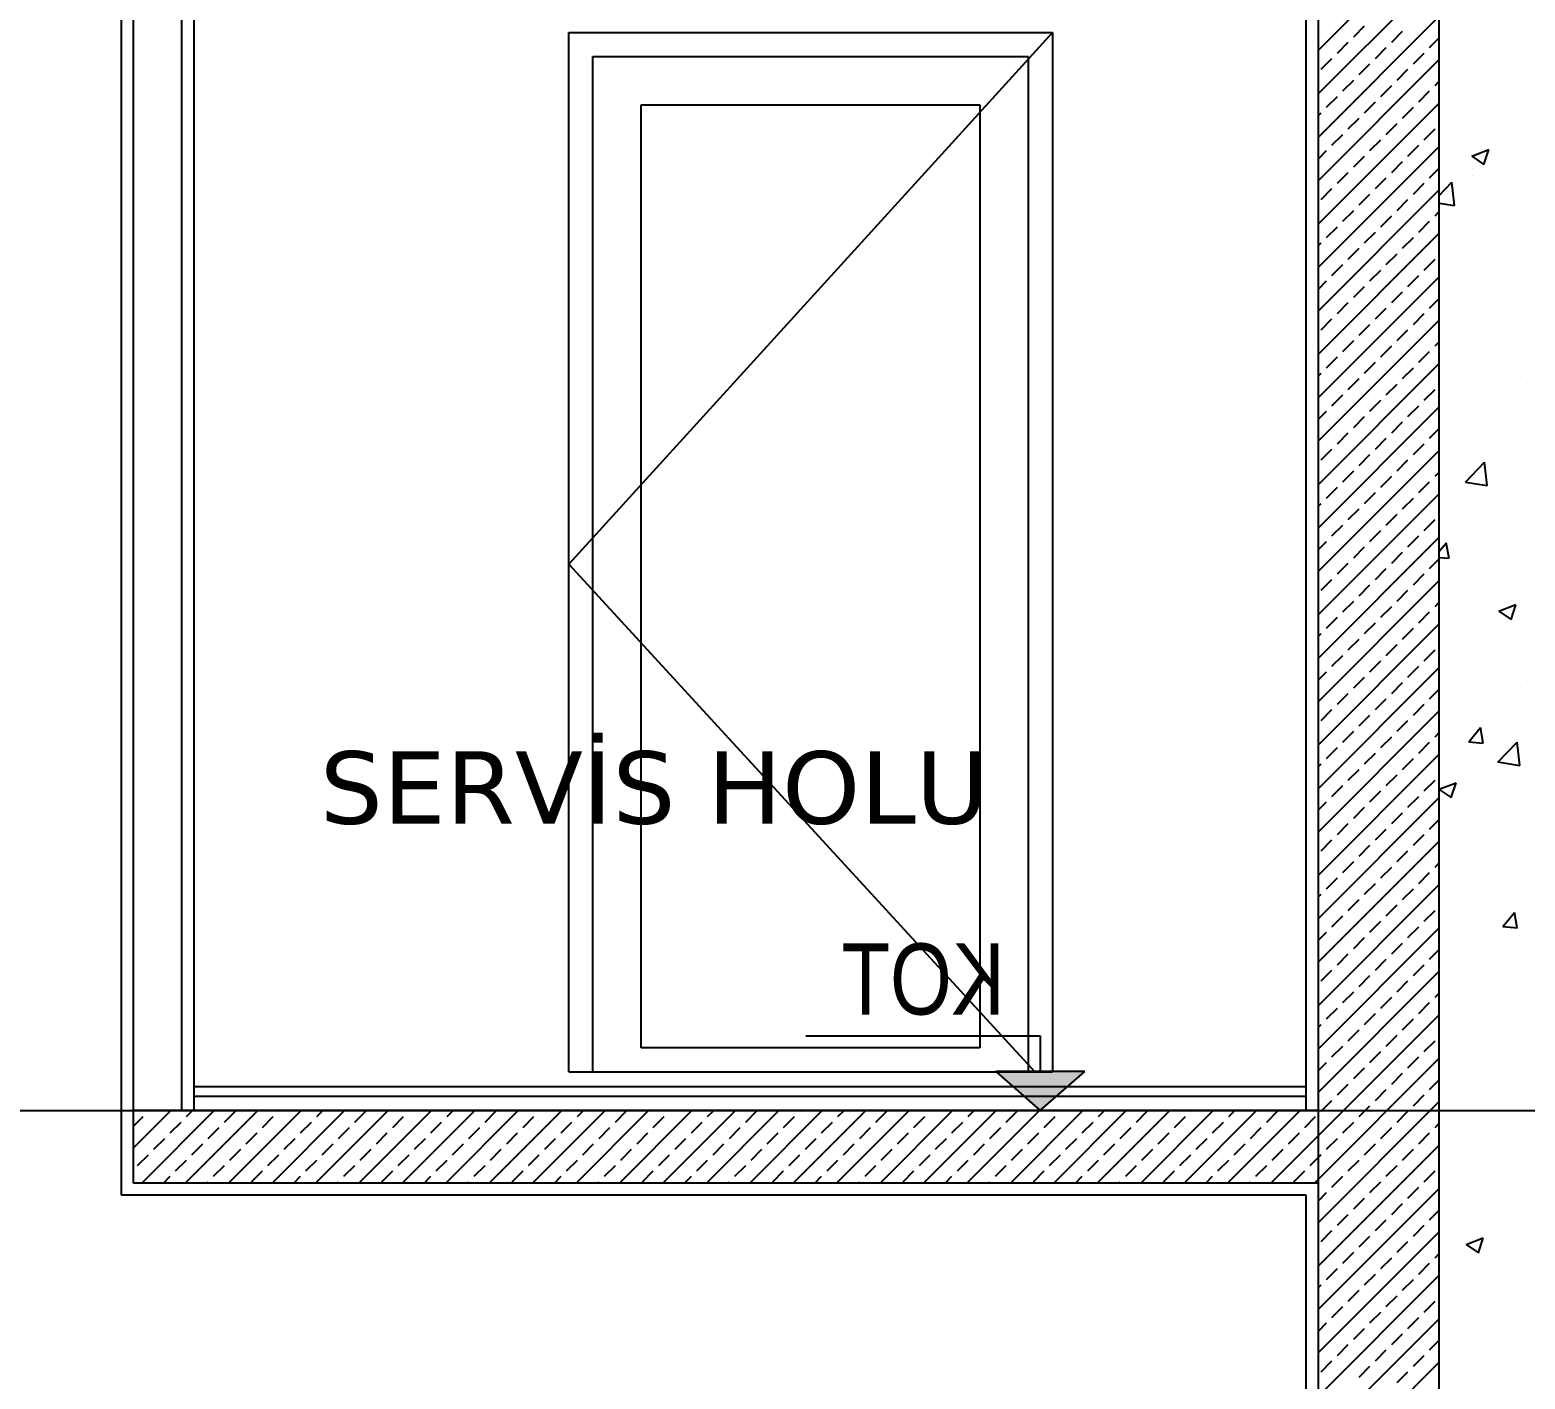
# Model space of a CAD drawing. Header units: millimetres. Extents: x 43168.9 to 43194.6, y -25545.1 to -25543.4.
# Drawn here: x 43184.9421 to 43185.0658, y -25544.6088 to -25544.4971 of the extents above; entities that cross this region are included whole.
import ezdxf
from ezdxf.enums import TextEntityAlignment as Align

# ---------------------------------------------------------------- set-up
doc = ezdxf.new("R2010")
doc.units = ezdxf.units.MM
doc.header["$LTSCALE"] = 200
doc.linetypes.add('kesit_$0$HIDDEN2', pattern=[0.1875, 0.125, -0.0625])
for name, color, linetype in [('dograma_sgh', 43, 'Continuous'), ('duv_sgh', 4, 'Continuous'), ('kaplama-gnl_sgh', 30, 'Continuous'), ('kesit_$0$izd-alt_sgh', 8, 'kesit_$0$HIDDEN2'), ('kolon-b.a_sgh', 6, 'Continuous'), ('siva_sgh', 145, 'Continuous'), ('tarama-betonarme_sgh', 223, 'Continuous'), ('tarama-zemin_sgh', 197, 'Continuous'), ('yazi-mahal_sgh', 12, 'Continuous')]:
    doc.layers.add(name, color=color, linetype=linetype)
doc.styles.add('kesit_$0$text2', font='arial.ttf')
doc.styles.add('text1', font='VERDANA.TTF')

msp = doc.modelspace()

# ---------------------------------------------------------------- hatches: boundary and pattern name
msp.add_hatch(color=256).paths.add_polyline_path([(43185.02202, -25544.58332), (43185.02937, -25544.58332), (43185.02569, -25544.58656)])

# ---------------------------------------------------------------- linework, layer by layer
at = {"color": 0, "linetype": 'ByBlock'}
for p, q in [((43185.00629, -25544.58038), (43185.02569, -25544.58038)), ((43185.02569, -25544.58038), (43185.02569, -25544.58332))]:
    msp.add_line(p, q, dxfattribs=at)
for p, q in [((43185.02937, -25544.58332), (43185.02202, -25544.58332)), ((43185.02202, -25544.58332), (43185.02569, -25544.58656)), ((43185.02569, -25544.58656), (43185.02937, -25544.58332))]:
    msp.add_line(p, q)
at = {"layer": 'dograma_sgh', "color": 145}
for p, q in [((43185.02669, -25544.49736), (43184.98669, -25544.54136)), ((43184.98669, -25544.54136), (43185.02524, -25544.58336))]:
    msp.add_line(p, q, dxfattribs=at)
at = {"layer": 'dograma_sgh'}
for p, q in [((43184.98669, -25544.58336), (43184.98669, -25544.49736)), ((43184.98669, -25544.49736), (43185.02669, -25544.49736)), ((43185.02669, -25544.49736), (43185.02669, -25544.58336)), ((43184.98869, -25544.58336), (43184.98869, -25544.49936)), ((43184.98869, -25544.49936), (43185.02469, -25544.49936)), ((43185.02469, -25544.49936), (43185.02469, -25544.58336)), ((43184.99269, -25544.58136), (43184.99269, -25544.50336)), ((43184.99269, -25544.50336), (43185.02069, -25544.50336)), ((43185.02069, -25544.50336), (43185.02069, -25544.58136)), ((43185.02069, -25544.58136), (43184.99269, -25544.58136)), ((43184.98669, -25544.58336), (43185.02669, -25544.58336))]:
    msp.add_line(p, q, dxfattribs=at)
at = {"layer": 'duv_sgh'}
for p, q in [((43184.95069, -25544.58656), (43184.95069, -25544.43936)), ((43184.95469, -25544.58656), (43184.95469, -25544.43936))]:
    msp.add_line(p, q, dxfattribs=at)
at = {"layer": 'kaplama-gnl_sgh'}
for p, q in [((43184.95569, -25544.58456), (43185.04769, -25544.58456)), ((43184.95569, -25544.58456), (43185.04769, -25544.58456)), ((43184.95569, -25544.58536), (43185.04769, -25544.58536)), ((43184.95569, -25544.58536), (43185.04769, -25544.58536))]:
    msp.add_line(p, q, dxfattribs=at)
at = {"layer": 'kesit_$0$izd-alt_sgh'}
msp.add_line((43183.07862, -25544.58656), (43185.19931, -25544.58656), dxfattribs=at)
at = {"layer": 'kolon-b.a_sgh'}
for p, q in [((43185.05869, -25544.78256), (43185.05869, -25544.42656)), ((43185.04869, -25544.74656), (43185.04869, -25544.43936)), ((43185.04869, -25544.58656), (43184.95069, -25544.58656)), ((43184.95069, -25544.59256), (43184.95069, -25544.58656)), ((43185.04869, -25544.59256), (43184.95069, -25544.59256))]:
    msp.add_line(p, q, dxfattribs=at)
at = {"layer": 'siva_sgh'}
for p, q in [((43184.94969, -25544.59356), (43184.94969, -25544.44036)), ((43184.95569, -25544.44036), (43184.95569, -25544.58656)), ((43185.04769, -25544.58656), (43185.04769, -25544.44036)), ((43185.04769, -25544.59356), (43184.94969, -25544.59356)), ((43185.04769, -25544.74656), (43185.04769, -25544.59356))]:
    msp.add_line(p, q, dxfattribs=at)
at = {"layer": 'tarama-betonarme_sgh'}
for p, q in [((43185.04869, -25544.49883), (43185.05869, -25544.48883)), ((43185.04869, -25544.50242), (43185.05869, -25544.49242)), ((43185.04869, -25544.50601), (43185.05869, -25544.49601)), ((43185.05161, -25544.49771), (43185.0525, -25544.49681)), ((43185.05475, -25544.49816), (43185.05565, -25544.49726)), ((43185.05789, -25544.49861), (43185.05869, -25544.49781)), ((43185.05026, -25544.49906), (43185.05116, -25544.49816)), ((43185.0534, -25544.49951), (43185.0543, -25544.49861)), ((43185.05655, -25544.49996), (43185.05744, -25544.49906)), ((43185.04869, -25544.50961), (43185.05869, -25544.49961)), ((43185.04891, -25544.5004), (43185.04981, -25544.49951)), ((43185.05206, -25544.50085), (43185.05295, -25544.49996)), ((43185.0552, -25544.5013), (43185.0561, -25544.5004)), ((43185.05071, -25544.5022), (43185.05161, -25544.5013)), ((43185.05834, -25544.50175), (43185.05869, -25544.5014)), ((43185.04936, -25544.50355), (43185.05026, -25544.50265)), ((43185.05385, -25544.50265), (43185.05475, -25544.50175)), ((43185.05699, -25544.5031), (43185.05789, -25544.5022)), ((43185.04869, -25544.5132), (43185.05869, -25544.5032)), ((43185.04869, -25544.50422), (43185.04891, -25544.504)), ((43185.0525, -25544.504), (43185.0534, -25544.5031)), ((43185.05565, -25544.50445), (43185.05655, -25544.50355)), ((43185.05116, -25544.50534), (43185.05206, -25544.50445)), ((43185.0543, -25544.50579), (43185.0552, -25544.50489)), ((43185.05744, -25544.50624), (43185.05834, -25544.50534)), ((43185.04981, -25544.50669), (43185.05071, -25544.50579)), ((43185.05295, -25544.50714), (43185.05385, -25544.50624)), ((43185.04869, -25544.51679), (43185.05869, -25544.50679)), ((43185.04869, -25544.50781), (43185.04936, -25544.50714)), ((43185.05161, -25544.50849), (43185.0525, -25544.50759)), ((43185.0561, -25544.50759), (43185.05699, -25544.50669)), ((43185.05026, -25544.50983), (43185.05116, -25544.50894)), ((43185.05475, -25544.50894), (43185.05565, -25544.50804)), ((43185.05789, -25544.50938), (43185.05869, -25544.50859)), ((43185.04891, -25544.51118), (43185.04981, -25544.51028)), ((43185.0534, -25544.51028), (43185.0543, -25544.50938)), ((43185.05655, -25544.51073), (43185.05744, -25544.50983)), ((43185.04869, -25544.52038), (43185.05869, -25544.51038)), ((43185.05206, -25544.51163), (43185.05295, -25544.51073)), ((43185.0552, -25544.51208), (43185.0561, -25544.51118)), ((43185.05071, -25544.51298), (43185.05161, -25544.51208)), ((43185.05385, -25544.51343), (43185.05475, -25544.51253)), ((43185.05834, -25544.51253), (43185.05869, -25544.51218)), ((43185.04869, -25544.52398), (43185.05869, -25544.51398)), ((43185.04936, -25544.51432), (43185.05026, -25544.51343)), ((43185.0525, -25544.51477), (43185.0534, -25544.51388)), ((43185.05699, -25544.51388), (43185.05789, -25544.51298)), ((43185.04869, -25544.515), (43185.04891, -25544.51477)), ((43185.05116, -25544.51612), (43185.05206, -25544.51522)), ((43185.05565, -25544.51522), (43185.05655, -25544.51432)), ((43185.0543, -25544.51657), (43185.0552, -25544.51567)), ((43185.05744, -25544.51702), (43185.05834, -25544.51612)), ((43185.04869, -25544.52757), (43185.05869, -25544.51757)), ((43185.04981, -25544.51747), (43185.05071, -25544.51657)), ((43185.05295, -25544.51792), (43185.05385, -25544.51702)), ((43185.0561, -25544.51837), (43185.05699, -25544.51747)), ((43185.04869, -25544.51859), (43185.04936, -25544.51792)), ((43185.05161, -25544.51926), (43185.0525, -25544.51837)), ((43185.05475, -25544.51971), (43185.05565, -25544.51881)), ((43185.05026, -25544.52061), (43185.05116, -25544.51971)), ((43185.0534, -25544.52106), (43185.0543, -25544.52016)), ((43185.05789, -25544.52016), (43185.05869, -25544.51936)), ((43185.04869, -25544.53116), (43185.05869, -25544.52116)), ((43185.04891, -25544.52196), (43185.04981, -25544.52106)), ((43185.05655, -25544.52151), (43185.05744, -25544.52061)), ((43185.05206, -25544.52241), (43185.05295, -25544.52151)), ((43185.0552, -25544.52286), (43185.0561, -25544.52196)), ((43185.05071, -25544.52375), (43185.05161, -25544.52286)), ((43185.05385, -25544.5242), (43185.05475, -25544.5233)), ((43185.05699, -25544.52465), (43185.05789, -25544.52375)), ((43185.05834, -25544.5233), (43185.05869, -25544.52296)), ((43185.04869, -25544.53475), (43185.05869, -25544.52475)), ((43185.04936, -25544.5251), (43185.05026, -25544.5242)), ((43185.0525, -25544.52555), (43185.0534, -25544.52465)), ((43185.05565, -25544.526), (43185.05655, -25544.5251)), ((43185.04869, -25544.52577), (43185.04891, -25544.52555)), ((43185.05116, -25544.5269), (43185.05206, -25544.526)), ((43185.04981, -25544.52824), (43185.05071, -25544.52735)), ((43185.0543, -25544.52735), (43185.0552, -25544.52645)), ((43185.05744, -25544.52779), (43185.05834, -25544.5269)), ((43185.04869, -25544.53834), (43185.05869, -25544.52834)), ((43185.04869, -25544.52936), (43185.04936, -25544.52869)), ((43185.05295, -25544.52869), (43185.05385, -25544.52779)), ((43185.0561, -25544.52914), (43185.05699, -25544.52824)), ((43185.05161, -25544.53004), (43185.0525, -25544.52914)), ((43185.05475, -25544.53049), (43185.05565, -25544.52959)), ((43185.05026, -25544.53139), (43185.05116, -25544.53049)), ((43185.0534, -25544.53184), (43185.0543, -25544.53094)), ((43185.05789, -25544.53094), (43185.05869, -25544.53014)), ((43185.04869, -25544.54194), (43185.05869, -25544.53194)), ((43185.04891, -25544.53273), (43185.04981, -25544.53184)), ((43185.05206, -25544.53318), (43185.05295, -25544.53228)), ((43185.05655, -25544.53228), (43185.05744, -25544.53139)), ((43185.05071, -25544.53453), (43185.05161, -25544.53363)), ((43185.0552, -25544.53363), (43185.0561, -25544.53273)), ((43185.05834, -25544.53408), (43185.05869, -25544.53373)), ((43185.04936, -25544.53588), (43185.05026, -25544.53498)), ((43185.05385, -25544.53498), (43185.05475, -25544.53408)), ((43185.05699, -25544.53543), (43185.05789, -25544.53453)), ((43185.04869, -25544.54553), (43185.05869, -25544.53553)), ((43185.0525, -25544.53633), (43185.0534, -25544.53543)), ((43185.05565, -25544.53677), (43185.05655, -25544.53588)), ((43185.04869, -25544.53655), (43185.04891, -25544.53633)), ((43185.05116, -25544.53767), (43185.05206, -25544.53677)), ((43185.0543, -25544.53812), (43185.0552, -25544.53722)), ((43185.04981, -25544.53902), (43185.05071, -25544.53812)), ((43185.05295, -25544.53947), (43185.05385, -25544.53857)), ((43185.05744, -25544.53857), (43185.05834, -25544.53767)), ((43185.04869, -25544.54912), (43185.05869, -25544.53912)), ((43185.04869, -25544.54014), (43185.04936, -25544.53947)), ((43185.05161, -25544.54082), (43185.0525, -25544.53992)), ((43185.0561, -25544.53992), (43185.05699, -25544.53902)), ((43185.05475, -25544.54126), (43185.05565, -25544.54037)), ((43185.05789, -25544.54171), (43185.05869, -25544.54092)), ((43185.05026, -25544.54216), (43185.05116, -25544.54126)), ((43185.0534, -25544.54261), (43185.0543, -25544.54171)), ((43185.05655, -25544.54306), (43185.05744, -25544.54216)), ((43185.04869, -25544.55271), (43185.05869, -25544.54271)), ((43185.04891, -25544.54351), (43185.04981, -25544.54261)), ((43185.05206, -25544.54396), (43185.05295, -25544.54306)), ((43185.0552, -25544.54441), (43185.0561, -25544.54351)), ((43185.05071, -25544.54531), (43185.05161, -25544.54441)), ((43185.05385, -25544.54575), (43185.05475, -25544.54486)), ((43185.05834, -25544.54486), (43185.05869, -25544.54451)), ((43185.04936, -25544.54665), (43185.05026, -25544.54575)), ((43185.05699, -25544.5462), (43185.05789, -25544.54531)), ((43185.04869, -25544.5563), (43185.05869, -25544.5463)), ((43185.04869, -25544.54732), (43185.04891, -25544.5471)), ((43185.0525, -25544.5471), (43185.0534, -25544.5462)), ((43185.05565, -25544.54755), (43185.05655, -25544.54665)), ((43185.05116, -25544.54845), (43185.05206, -25544.54755)), ((43185.0543, -25544.5489), (43185.0552, -25544.548)), ((43185.05744, -25544.54935), (43185.05834, -25544.54845)), ((43185.04869, -25544.5599), (43185.05869, -25544.5499)), ((43185.04981, -25544.5498), (43185.05071, -25544.5489)), ((43185.05295, -25544.55025), (43185.05385, -25544.54935)), ((43185.0561, -25544.55069), (43185.05699, -25544.5498)), ((43185.04869, -25544.55092), (43185.04936, -25544.55025)), ((43185.05161, -25544.55159), (43185.0525, -25544.55069)), ((43185.05026, -25544.55294), (43185.05116, -25544.55204)), ((43185.05475, -25544.55204), (43185.05565, -25544.55114)), ((43185.05789, -25544.55249), (43185.05869, -25544.55169)), ((43185.04869, -25544.56349), (43185.05869, -25544.55349)), ((43185.04891, -25544.55429), (43185.04981, -25544.55339)), ((43185.0534, -25544.55339), (43185.0543, -25544.55249)), ((43185.05655, -25544.55384), (43185.05744, -25544.55294)), ((43185.05206, -25544.55474), (43185.05295, -25544.55384)), ((43185.0552, -25544.55518), (43185.0561, -25544.55429)), ((43185.05071, -25544.55608), (43185.05161, -25544.55518)), ((43185.05385, -25544.55653), (43185.05475, -25544.55563)), ((43185.05699, -25544.55698), (43185.05789, -25544.55608)), ((43185.05834, -25544.55563), (43185.05869, -25544.55528)), ((43185.04869, -25544.56708), (43185.05869, -25544.55708)), ((43185.04936, -25544.55743), (43185.05026, -25544.55653)), ((43185.0525, -25544.55788), (43185.0534, -25544.55698)), ((43185.04869, -25544.5581), (43185.04891, -25544.55788)), ((43185.05116, -25544.55923), (43185.05206, -25544.55833)), ((43185.05565, -25544.55833), (43185.05655, -25544.55743)), ((43185.04981, -25544.56057), (43185.05071, -25544.55967)), ((43185.0543, -25544.55967), (43185.0552, -25544.55878)), ((43185.05744, -25544.56012), (43185.05834, -25544.55923)), ((43185.04869, -25544.57067), (43185.05869, -25544.56067)), ((43185.04869, -25544.56169), (43185.04936, -25544.56102)), ((43185.05295, -25544.56102), (43185.05385, -25544.56012)), ((43185.0561, -25544.56147), (43185.05699, -25544.56057)), ((43185.05161, -25544.56237), (43185.0525, -25544.56147)), ((43185.05475, -25544.56282), (43185.05565, -25544.56192)), ((43185.05026, -25544.56372), (43185.05116, -25544.56282)), ((43185.0534, -25544.56416), (43185.0543, -25544.56327)), ((43185.05789, -25544.56327), (43185.05869, -25544.56247)), ((43185.04869, -25544.57426), (43185.05869, -25544.56426)), ((43185.04891, -25544.56506), (43185.04981, -25544.56416)), ((43185.05206, -25544.56551), (43185.05295, -25544.56461)), ((43185.05655, -25544.56461), (43185.05744, -25544.56372)), ((43185.05071, -25544.56686), (43185.05161, -25544.56596)), ((43185.0552, -25544.56596), (43185.0561, -25544.56506)), ((43185.05385, -25544.56731), (43185.05475, -25544.56641)), ((43185.05699, -25544.56776), (43185.05789, -25544.56686)), ((43185.05834, -25544.56641), (43185.05869, -25544.56606)), ((43185.04869, -25544.57786), (43185.05869, -25544.56786)), ((43185.04936, -25544.56821), (43185.05026, -25544.56731)), ((43185.0525, -25544.56865), (43185.0534, -25544.56776)), ((43185.05565, -25544.5691), (43185.05655, -25544.56821)), ((43185.04869, -25544.56888), (43185.04891, -25544.56865)), ((43185.05116, -25544.57), (43185.05206, -25544.5691)), ((43185.0543, -25544.57045), (43185.0552, -25544.56955)), ((43185.04981, -25544.57135), (43185.05071, -25544.57045)), ((43185.05295, -25544.5718), (43185.05385, -25544.5709)), ((43185.05744, -25544.5709), (43185.05834, -25544.57)), ((43185.04869, -25544.58145), (43185.05869, -25544.57145)), ((43185.04869, -25544.57247), (43185.04936, -25544.5718)), ((43185.0561, -25544.57225), (43185.05699, -25544.57135)), ((43185.05161, -25544.57314), (43185.0525, -25544.57225)), ((43185.05475, -25544.57359), (43185.05565, -25544.5727)), ((43185.05789, -25544.57404), (43185.05869, -25544.57324)), ((43185.05026, -25544.57449), (43185.05116, -25544.57359)), ((43185.0534, -25544.57494), (43185.0543, -25544.57404)), ((43185.05655, -25544.57539), (43185.05744, -25544.57449)), ((43185.04869, -25544.58504), (43185.05869, -25544.57504)), ((43185.04891, -25544.57584), (43185.04981, -25544.57494)), ((43185.05206, -25544.57629), (43185.05295, -25544.57539)), ((43185.0552, -25544.57674), (43185.0561, -25544.57584)), ((43185.05071, -25544.57763), (43185.05161, -25544.57674)), ((43185.05834, -25544.57719), (43185.05869, -25544.57684)), ((43185.04936, -25544.57898), (43185.05026, -25544.57808)), ((43185.05385, -25544.57808), (43185.05475, -25544.57719)), ((43185.05699, -25544.57853), (43185.05789, -25544.57763)), ((43185.04869, -25544.58863), (43185.05869, -25544.57863)), ((43185.04869, -25544.57965), (43185.04891, -25544.57943)), ((43185.0525, -25544.57943), (43185.0534, -25544.57853)), ((43185.05565, -25544.57988), (43185.05655, -25544.57898)), ((43185.05116, -25544.58078), (43185.05206, -25544.57988)), ((43185.0543, -25544.58123), (43185.0552, -25544.58033)), ((43185.05744, -25544.58168), (43185.05834, -25544.58078)), ((43185.04981, -25544.58212), (43185.05071, -25544.58123)), ((43185.05295, -25544.58257), (43185.05385, -25544.58168)), ((43185.04869, -25544.59223), (43185.05869, -25544.58223)), ((43185.04869, -25544.58324), (43185.04936, -25544.58257)), ((43185.05161, -25544.58392), (43185.0525, -25544.58302)), ((43185.0561, -25544.58302), (43185.05699, -25544.58212)), ((43185.05026, -25544.58527), (43185.05116, -25544.58437)), ((43185.05475, -25544.58437), (43185.05565, -25544.58347)), ((43185.05789, -25544.58482), (43185.05869, -25544.58402)), ((43185.04891, -25544.58662), (43185.04981, -25544.58572)), ((43185.0534, -25544.58572), (43185.0543, -25544.58482)), ((43185.05655, -25544.58617), (43185.05744, -25544.58527)), ((43184.95069, -25544.58965), (43184.95378, -25544.58656)), ((43184.95137, -25544.59256), (43184.95737, -25544.58656)), ((43184.95193, -25544.58662), (43184.95198, -25544.58656)), ((43184.95496, -25544.59256), (43184.96096, -25544.58656)), ((43184.95507, -25544.58706), (43184.95557, -25544.58656)), ((43184.95821, -25544.58751), (43184.95911, -25544.58662)), ((43184.95855, -25544.59256), (43184.96455, -25544.58656)), ((43184.96215, -25544.59256), (43184.96815, -25544.58656)), ((43184.9627, -25544.58662), (43184.96276, -25544.58656)), ((43184.96574, -25544.59256), (43184.97174, -25544.58656)), ((43184.96585, -25544.58706), (43184.96635, -25544.58656)), ((43184.96899, -25544.58751), (43184.96989, -25544.58662)), ((43184.96933, -25544.59256), (43184.97533, -25544.58656)), ((43184.97292, -25544.59256), (43184.97892, -25544.58656)), ((43184.97348, -25544.58662), (43184.97353, -25544.58656)), ((43184.97651, -25544.59256), (43184.98251, -25544.58656)), ((43184.97662, -25544.58706), (43184.97713, -25544.58656)), ((43184.97976, -25544.58751), (43184.98066, -25544.58662)), ((43184.98011, -25544.59256), (43184.98611, -25544.58656)), ((43184.9837, -25544.59256), (43184.9897, -25544.58656)), ((43184.98425, -25544.58662), (43184.98431, -25544.58656)), ((43184.98729, -25544.59256), (43184.99329, -25544.58656)), ((43184.9874, -25544.58706), (43184.9879, -25544.58656)), ((43184.99054, -25544.58751), (43184.99144, -25544.58662)), ((43184.99088, -25544.59256), (43184.99688, -25544.58656)), ((43184.99448, -25544.59256), (43185.00048, -25544.58656)), ((43184.99503, -25544.58662), (43184.99509, -25544.58656)), ((43184.99807, -25544.59256), (43185.00407, -25544.58656)), ((43184.99817, -25544.58706), (43184.99868, -25544.58656)), ((43185.00132, -25544.58751), (43185.00222, -25544.58662)), ((43185.00166, -25544.59256), (43185.00766, -25544.58656)), ((43185.00525, -25544.59256), (43185.01125, -25544.58656)), ((43185.00581, -25544.58662), (43185.00586, -25544.58656)), ((43185.00884, -25544.59256), (43185.01484, -25544.58656)), ((43185.00895, -25544.58706), (43185.00946, -25544.58656)), ((43185.01209, -25544.58751), (43185.01299, -25544.58662)), ((43185.01244, -25544.59256), (43185.01844, -25544.58656)), ((43185.01603, -25544.59256), (43185.02203, -25544.58656)), ((43185.01658, -25544.58662), (43185.01664, -25544.58656)), ((43185.01962, -25544.59256), (43185.02562, -25544.58656)), ((43185.01973, -25544.58706), (43185.02023, -25544.58656)), ((43185.02287, -25544.58751), (43185.02377, -25544.58662)), ((43185.02321, -25544.59256), (43185.02921, -25544.58656)), ((43185.0268, -25544.59256), (43185.0328, -25544.58656)), ((43185.02736, -25544.58662), (43185.02742, -25544.58656)), ((43185.0304, -25544.59256), (43185.0364, -25544.58656)), ((43185.0305, -25544.58706), (43185.03101, -25544.58656)), ((43185.03365, -25544.58751), (43185.03454, -25544.58662)), ((43185.03399, -25544.59256), (43185.03999, -25544.58656)), ((43185.03758, -25544.59256), (43185.04358, -25544.58656)), ((43185.03814, -25544.58662), (43185.03819, -25544.58656)), ((43185.04117, -25544.59256), (43185.04717, -25544.58656)), ((43185.04128, -25544.58706), (43185.04178, -25544.58656)), ((43185.04442, -25544.58751), (43185.04532, -25544.58662)), ((43185.04869, -25544.59582), (43185.05869, -25544.58582)), ((43185.05206, -25544.58706), (43185.05295, -25544.58617)), ((43185.0552, -25544.58751), (43185.0561, -25544.58662)), ((43184.95069, -25544.58785), (43184.95148, -25544.58706)), ((43184.95372, -25544.58841), (43184.95462, -25544.58751)), ((43184.95687, -25544.58886), (43184.95776, -25544.58796)), ((43184.96136, -25544.58796), (43184.96225, -25544.58706)), ((43184.9645, -25544.58841), (43184.9654, -25544.58751)), ((43184.96764, -25544.58886), (43184.96854, -25544.58796)), ((43184.97213, -25544.58796), (43184.97303, -25544.58706)), ((43184.97527, -25544.58841), (43184.97617, -25544.58751)), ((43184.97842, -25544.58886), (43184.97932, -25544.58796)), ((43184.98291, -25544.58796), (43184.98381, -25544.58706)), ((43184.98605, -25544.58841), (43184.98695, -25544.58751)), ((43184.98919, -25544.58886), (43184.99009, -25544.58796)), ((43184.99368, -25544.58796), (43184.99458, -25544.58706)), ((43184.99683, -25544.58841), (43184.99773, -25544.58751)), ((43184.99997, -25544.58886), (43185.00087, -25544.58796)), ((43185.00446, -25544.58796), (43185.00536, -25544.58706)), ((43185.0076, -25544.58841), (43185.0085, -25544.58751)), ((43185.01075, -25544.58886), (43185.01164, -25544.58796)), ((43185.01524, -25544.58796), (43185.01613, -25544.58706)), ((43185.01838, -25544.58841), (43185.01928, -25544.58751)), ((43185.02152, -25544.58886), (43185.02242, -25544.58796)), ((43185.02601, -25544.58796), (43185.02691, -25544.58706)), ((43185.02916, -25544.58841), (43185.03005, -25544.58751)), ((43185.0323, -25544.58886), (43185.0332, -25544.58796)), ((43185.03679, -25544.58796), (43185.03769, -25544.58706)), ((43185.03993, -25544.58841), (43185.04083, -25544.58751)), ((43185.04308, -25544.58886), (43185.04397, -25544.58796)), ((43185.04757, -25544.58796), (43185.04846, -25544.58706)), ((43185.05071, -25544.58841), (43185.05161, -25544.58751)), ((43185.05385, -25544.58886), (43185.05475, -25544.58796)), ((43185.05834, -25544.58796), (43185.05869, -25544.58761)), ((43184.95237, -25544.58976), (43184.95327, -25544.58886)), ((43184.95552, -25544.59021), (43184.95642, -25544.58931)), ((43184.96001, -25544.58931), (43184.96091, -25544.58841)), ((43184.96315, -25544.58976), (43184.96405, -25544.58886)), ((43184.96629, -25544.59021), (43184.96719, -25544.58931)), ((43184.97078, -25544.58931), (43184.97168, -25544.58841)), ((43184.97393, -25544.58976), (43184.97483, -25544.58886)), ((43184.97707, -25544.59021), (43184.97797, -25544.58931)), ((43184.98156, -25544.58931), (43184.98246, -25544.58841)), ((43184.9847, -25544.58976), (43184.9856, -25544.58886)), ((43184.98785, -25544.59021), (43184.98874, -25544.58931)), ((43184.99234, -25544.58931), (43184.99324, -25544.58841)), ((43184.99548, -25544.58976), (43184.99638, -25544.58886)), ((43184.99862, -25544.59021), (43184.99952, -25544.58931)), ((43185.00311, -25544.58931), (43185.00401, -25544.58841)), ((43185.00626, -25544.58976), (43185.00715, -25544.58886)), ((43185.0094, -25544.59021), (43185.0103, -25544.58931)), ((43185.01389, -25544.58931), (43185.01479, -25544.58841)), ((43185.01703, -25544.58976), (43185.01793, -25544.58886)), ((43185.02018, -25544.59021), (43185.02107, -25544.58931)), ((43185.02467, -25544.58931), (43185.02556, -25544.58841)), ((43185.02781, -25544.58976), (43185.02871, -25544.58886)), ((43185.03095, -25544.59021), (43185.03185, -25544.58931)), ((43185.03544, -25544.58931), (43185.03634, -25544.58841)), ((43185.03859, -25544.58976), (43185.03948, -25544.58886)), ((43185.04173, -25544.59021), (43185.04263, -25544.58931)), ((43185.04476, -25544.59256), (43185.04869, -25544.58863)), ((43185.04622, -25544.58931), (43185.04712, -25544.58841)), ((43185.04869, -25544.59941), (43185.05869, -25544.58941)), ((43185.04936, -25544.58976), (43185.05026, -25544.58886)), ((43185.0525, -25544.59021), (43185.0534, -25544.58931)), ((43185.05699, -25544.58931), (43185.05789, -25544.58841)), ((43184.95103, -25544.59111), (43184.95193, -25544.59021)), ((43184.95417, -25544.59155), (43184.95507, -25544.59066)), ((43184.95866, -25544.59066), (43184.95956, -25544.58976)), ((43184.9618, -25544.59111), (43184.9627, -25544.59021)), ((43184.96495, -25544.59155), (43184.96585, -25544.59066)), ((43184.96944, -25544.59066), (43184.97034, -25544.58976)), ((43184.97258, -25544.59111), (43184.97348, -25544.59021)), ((43184.97572, -25544.59155), (43184.97662, -25544.59066)), ((43184.98021, -25544.59066), (43184.98111, -25544.58976)), ((43184.98336, -25544.59111), (43184.98425, -25544.59021)), ((43184.9865, -25544.59155), (43184.9874, -25544.59066)), ((43184.99099, -25544.59066), (43184.99189, -25544.58976)), ((43184.99413, -25544.59111), (43184.99503, -25544.59021)), ((43184.99728, -25544.59155), (43184.99817, -25544.59066)), ((43185.00177, -25544.59066), (43185.00266, -25544.58976)), ((43185.00491, -25544.59111), (43185.00581, -25544.59021)), ((43185.00805, -25544.59155), (43185.00895, -25544.59066)), ((43185.01254, -25544.59066), (43185.01344, -25544.58976)), ((43185.01569, -25544.59111), (43185.01658, -25544.59021)), ((43185.01883, -25544.59155), (43185.01973, -25544.59066)), ((43185.02332, -25544.59066), (43185.02422, -25544.58976)), ((43185.02646, -25544.59111), (43185.02736, -25544.59021)), ((43185.02961, -25544.59155), (43185.0305, -25544.59066)), ((43185.0341, -25544.59066), (43185.03499, -25544.58976)), ((43185.03724, -25544.59111), (43185.03814, -25544.59021)), ((43185.04038, -25544.59155), (43185.04128, -25544.59066)), ((43185.04487, -25544.59066), (43185.04577, -25544.58976)), ((43185.04801, -25544.59111), (43185.04869, -25544.59043)), ((43185.04869, -25544.59043), (43185.04891, -25544.59021)), ((43185.05116, -25544.59155), (43185.05206, -25544.59066)), ((43185.05565, -25544.59066), (43185.05655, -25544.58976)), ((43184.95731, -25544.592), (43184.95821, -25544.59111)), ((43184.96046, -25544.59245), (43184.96136, -25544.59155)), ((43184.96809, -25544.592), (43184.96899, -25544.59111)), ((43184.97123, -25544.59245), (43184.97213, -25544.59155)), ((43184.97887, -25544.592), (43184.97976, -25544.59111)), ((43184.98201, -25544.59245), (43184.98291, -25544.59155)), ((43184.98964, -25544.592), (43184.99054, -25544.59111)), ((43184.99279, -25544.59245), (43184.99368, -25544.59155)), ((43185.00042, -25544.592), (43185.00132, -25544.59111)), ((43185.00356, -25544.59245), (43185.00446, -25544.59155)), ((43185.0112, -25544.592), (43185.01209, -25544.59111)), ((43185.01434, -25544.59245), (43185.01524, -25544.59155)), ((43185.02197, -25544.592), (43185.02287, -25544.59111)), ((43185.02512, -25544.59245), (43185.02601, -25544.59155)), ((43185.03275, -25544.592), (43185.03365, -25544.59111)), ((43185.03589, -25544.59245), (43185.03679, -25544.59155)), ((43185.04352, -25544.592), (43185.04442, -25544.59111)), ((43185.04667, -25544.59245), (43185.04757, -25544.59155)), ((43185.0543, -25544.592), (43185.0552, -25544.59111)), ((43185.05744, -25544.59245), (43185.05834, -25544.59155)), ((43184.95317, -25544.59256), (43184.95372, -25544.592)), ((43184.95676, -25544.59256), (43184.95687, -25544.59245)), ((43184.96394, -25544.59256), (43184.9645, -25544.592)), ((43184.96753, -25544.59256), (43184.96764, -25544.59245)), ((43184.97472, -25544.59256), (43184.97527, -25544.592)), ((43184.97831, -25544.59256), (43184.97842, -25544.59245)), ((43184.9855, -25544.59256), (43184.98605, -25544.592)), ((43184.98909, -25544.59256), (43184.98919, -25544.59245)), ((43184.99627, -25544.59256), (43184.99683, -25544.592)), ((43184.99986, -25544.59256), (43184.99997, -25544.59245)), ((43185.00705, -25544.59256), (43185.0076, -25544.592)), ((43185.01064, -25544.59256), (43185.01075, -25544.59245)), ((43185.01782, -25544.59256), (43185.01838, -25544.592)), ((43185.02142, -25544.59256), (43185.02152, -25544.59245)), ((43185.0286, -25544.59256), (43185.02916, -25544.592)), ((43185.03219, -25544.59256), (43185.0323, -25544.59245)), ((43185.03938, -25544.59256), (43185.03993, -25544.592)), ((43185.04297, -25544.59256), (43185.04308, -25544.59245)), ((43185.04836, -25544.59256), (43185.04869, -25544.59223)), ((43185.04869, -25544.603), (43185.05869, -25544.593)), ((43185.04981, -25544.5929), (43185.05071, -25544.592)), ((43185.05295, -25544.59335), (43185.05385, -25544.59245)), ((43185.0561, -25544.5938), (43185.05699, -25544.5929)), ((43185.04869, -25544.59402), (43185.04936, -25544.59335)), ((43185.05161, -25544.5947), (43185.0525, -25544.5938)), ((43185.05475, -25544.59515), (43185.05565, -25544.59425)), ((43185.05026, -25544.59604), (43185.05116, -25544.59515)), ((43185.0534, -25544.59649), (43185.0543, -25544.5956)), ((43185.05789, -25544.5956), (43185.05869, -25544.5948)), ((43185.04869, -25544.60659), (43185.05869, -25544.59659)), ((43185.04891, -25544.59739), (43185.04981, -25544.59649)), ((43185.05655, -25544.59694), (43185.05744, -25544.59604)), ((43185.05206, -25544.59784), (43185.05295, -25544.59694)), ((43185.0552, -25544.59829), (43185.0561, -25544.59739)), ((43185.05071, -25544.59919), (43185.05161, -25544.59829)), ((43185.05385, -25544.59964), (43185.05475, -25544.59874)), ((43185.05699, -25544.60009), (43185.05789, -25544.59919)), ((43185.05834, -25544.59874), (43185.05869, -25544.59839)), ((43185.04869, -25544.61019), (43185.05869, -25544.60019)), ((43185.04936, -25544.60053), (43185.05026, -25544.59964)), ((43185.0525, -25544.60098), (43185.0534, -25544.60009)), ((43185.05565, -25544.60143), (43185.05655, -25544.60053)), ((43185.04869, -25544.60121), (43185.04891, -25544.60098)), ((43185.05116, -25544.60233), (43185.05206, -25544.60143)), ((43185.04981, -25544.60368), (43185.05071, -25544.60278)), ((43185.0543, -25544.60278), (43185.0552, -25544.60188)), ((43185.05744, -25544.60323), (43185.05834, -25544.60233)), ((43185.04869, -25544.61378), (43185.05869, -25544.60378)), ((43185.04869, -25544.6048), (43185.04936, -25544.60413)), ((43185.05295, -25544.60413), (43185.05385, -25544.60323)), ((43185.0561, -25544.60458), (43185.05699, -25544.60368)), ((43185.05161, -25544.60547), (43185.0525, -25544.60458)), ((43185.05475, -25544.60592), (43185.05565, -25544.60502)), ((43185.05026, -25544.60682), (43185.05116, -25544.60592)), ((43185.0534, -25544.60727), (43185.0543, -25544.60637)), ((43185.05789, -25544.60637), (43185.05869, -25544.60557)), ((43185.04869, -25544.61737), (43185.05869, -25544.60737)), ((43185.04891, -25544.60817), (43185.04981, -25544.60727)), ((43185.05206, -25544.60862), (43185.05295, -25544.60772)), ((43185.05655, -25544.60772), (43185.05744, -25544.60682)), ((43185.0552, -25544.60907), (43185.0561, -25544.60817))]:
    msp.add_line(p, q, dxfattribs=at)
at = {"layer": 'tarama-zemin_sgh'}
for p, q in [((43185.06391, -25544.49757), (43185.06391, -25544.49757)), ((43185.06539, -25544.49823), (43185.06539, -25544.49823)), ((43185.0655, -25544.50007), (43185.0655, -25544.50007)), ((43185.05994, -25544.50216), (43185.05994, -25544.50216)), ((43185.06365, -25544.50492), (43185.06365, -25544.50492)), ((43185.06137, -25544.5076), (43185.06279, -25544.50705)), ((43185.06137, -25544.5076), (43185.06238, -25544.50828)), ((43185.06238, -25544.50828), (43185.06279, -25544.50705)), ((43185.0597, -25544.50893), (43185.0597, -25544.50893)), ((43185.06144, -25544.50861), (43185.06144, -25544.50861)), ((43185.05869, -25544.51085), (43185.05974, -25544.50976)), ((43185.05996, -25544.51169), (43185.05974, -25544.50976)), ((43185.06141, -25544.50921), (43185.06141, -25544.50921)), ((43185.05869, -25544.51149), (43185.05996, -25544.51169)), ((43185.06572, -25544.51134), (43185.06572, -25544.51134)), ((43185.05945, -25544.51569), (43185.05945, -25544.51569)), ((43185.06066, -25544.51993), (43185.06066, -25544.51993)), ((43185.06057, -25544.52134), (43185.06057, -25544.52134)), ((43185.0592, -25544.52246), (43185.0592, -25544.52246)), ((43185.06544, -25544.5258), (43185.06544, -25544.5258)), ((43185.05896, -25544.52922), (43185.05896, -25544.52922)), ((43185.06428, -25544.52979), (43185.06428, -25544.52979)), ((43185.06085, -25544.53457), (43185.06243, -25544.53292)), ((43185.06265, -25544.53485), (43185.06243, -25544.53292)), ((43185.06085, -25544.53457), (43185.06265, -25544.53485)), ((43185.06135, -25544.53494), (43185.06135, -25544.53494)), ((43185.0628, -25544.53427), (43185.0628, -25544.53427)), ((43185.05871, -25544.53599), (43185.05871, -25544.53599)), ((43185.05869, -25544.54029), (43185.05928, -25544.53959)), ((43185.0595, -25544.54087), (43185.05927, -25544.53959)), ((43185.05869, -25544.54079), (43185.05951, -25544.54086)), ((43185.06024, -25544.54011), (43185.06024, -25544.54011)), ((43185.06254, -25544.54162), (43185.06254, -25544.54162)), ((43185.06361, -25544.54525), (43185.06503, -25544.5447)), ((43185.06462, -25544.54593), (43185.06503, -25544.54471)), ((43185.06361, -25544.54525), (43185.06462, -25544.54593)), ((43185.06051, -25544.54707), (43185.06051, -25544.54707)), ((43185.06489, -25544.54862), (43185.06489, -25544.54862)), ((43185.06538, -25544.55153), (43185.06538, -25544.55153)), ((43185.06057, -25544.55323), (43185.06057, -25544.55323)), ((43185.06112, -25544.55604), (43185.0621, -25544.55487)), ((43185.06112, -25544.55604), (43185.06233, -25544.55615)), ((43185.06232, -25544.55615), (43185.06209, -25544.55488)), ((43185.06354, -25544.55773), (43185.06513, -25544.55608)), ((43185.06535, -25544.55801), (43185.06512, -25544.55608)), ((43185.05954, -25544.55663), (43185.05954, -25544.55663)), ((43185.06354, -25544.55772), (43185.06535, -25544.558)), ((43185.05869, -25544.55998), (43185.06009, -25544.55944)), ((43185.05968, -25544.56067), (43185.06009, -25544.55944)), ((43185.05869, -25544.56), (43185.05968, -25544.56067)), ((43185.06129, -25544.56068), (43185.06129, -25544.56068)), ((43185.06309, -25544.56128), (43185.06309, -25544.56128)), ((43185.06394, -25544.57133), (43185.06492, -25544.57016)), ((43185.06514, -25544.57143), (43185.06491, -25544.57016)), ((43185.05913, -25544.57167), (43185.05913, -25544.57167)), ((43185.06169, -25544.57097), (43185.06169, -25544.57097)), ((43185.06394, -25544.57133), (43185.06515, -25544.57143)), ((43185.06045, -25544.5728), (43185.06045, -25544.5728)), ((43185.06342, -25544.5744), (43185.06342, -25544.5744)), ((43185.06143, -25544.57832), (43185.06143, -25544.57832)), ((43185.06532, -25544.57726), (43185.06532, -25544.57726)), ((43185.06378, -25544.58532), (43185.06378, -25544.58532)), ((43185.06123, -25544.58641), (43185.06123, -25544.58641)), ((43185.06198, -25544.59284), (43185.06198, -25544.59284)), ((43185.06091, -25544.59764), (43185.06233, -25544.59709)), ((43185.06091, -25544.59764), (43185.06192, -25544.59832)), ((43185.06192, -25544.59832), (43185.06233, -25544.59709)), ((43185.06039, -25544.59853), (43185.06039, -25544.59853)), ((43185.06526, -25544.60299), (43185.06526, -25544.60299)), ((43185.06057, -25544.60767), (43185.06057, -25544.60767)), ((43185.06566, -25544.607), (43185.06566, -25544.607))]:
    msp.add_line(p, q, dxfattribs=at)

# ---------------------------------------------------------------- texts
at = {"color": 0, "linetype": 'ByBlock', "style": 'kesit_$0$text2', "text_generation_flag": 2, "width": 0.8}
msp.add_attdef('KOT', text='+0.00', height=0.00588, dxfattribs=at).set_placement((43185.00924, -25544.58038), align=Align.BOTTOM_RIGHT)
at = {"layer": 'yazi-mahal_sgh', "style": 'text1'}
msp.add_text('SERVİS HOLU', height=0.006, dxfattribs=at).set_placement((43185.02141, -25544.56283), align=Align.RIGHT)

doc.saveas('drawing.dxf')
